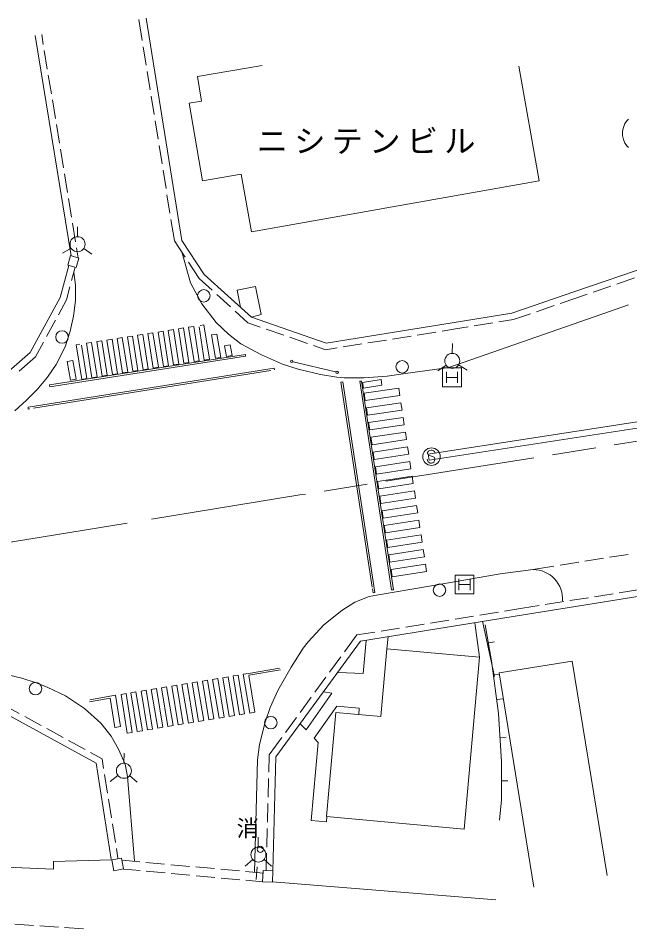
# Model space of a CAD drawing. Units: millimetres at full size, sheet at 1:1000; details may follow other scales. Extents: x 40000 to 680000, y 20000 to 380000.
# Drawn here: x 405240 to 454147, y 239429 to 312317 of the extents above; entities that cross this region are included whole.
import ezdxf
from ezdxf.enums import TextEntityAlignment as Align

# ---------------------------------------------------------------- set-up
doc = ezdxf.new("R2010")
doc.units = ezdxf.units.MM
doc.header["$LTSCALE"] = 1000
doc.linetypes.add('CHAIN', pattern=[18.5, 12, -1.5, 3.5, -1.5])
for name, color, linetype, lineweight in [('M-BGD', 7, 'Continuous', 13), ('M-BMK', 2, 'CHAIN', 13), ('M-STR-STRC', 7, 'Continuous', 13)]:
    doc.layers.add(name, color=color, linetype=linetype, lineweight=lineweight)
doc.styles.add('ＭＳ ゴシック', font='')
doc.styles.get('ＭＳ ゴシック').set_extended_font_data('MS Gothic')

msp = doc.modelspace()

# ---------------------------------------------------------------- linework, layer by layer
at = {"layer": 'M-BGD'}
for p, q in [((415158, 310526), (414885, 312224)), ((418333, 294520), (415478, 312317)), ((409470, 293297), (406591, 310921)), ((407244, 310213), (407115, 311004)), ((415474, 308551), (415237, 310032)), ((407566, 308239), (407325, 309720)), ((419570, 307649), (424738, 308535)), ((446906, 299304), (445276, 308467)), ((407889, 306265), (407647, 307746)), ((415791, 306577), (415554, 308058)), ((419908, 305678), (419570, 307649)), ((408211, 304292), (407969, 305772)), ((416108, 304602), (415870, 306083)), ((418923, 305509), (419908, 305678)), ((419988, 299299), (418923, 305509)), ((416425, 302627), (416187, 304108)), ((453937, 304121), (453757, 303881)), ((454057, 304241), (453937, 304121)), ((408534, 302318), (408292, 303798)), ((453637, 303581), (453577, 303281)), ((453577, 303281), (453577, 302921)), ((453757, 303881), (453637, 303581)), ((453577, 302921), (453637, 302621)), ((453637, 302621), (453757, 302321)), ((408856, 300344), (408614, 301824)), ((416741, 300652), (416504, 302133)), ((453757, 302321), (453937, 302081)), ((453937, 302081), (454057, 301961)), ((409179, 298370), (408937, 299851)), ((417058, 298678), (416821, 300159)), ((419988, 299299), (423079, 299830)), ((423901, 295211), (423079, 299830)), ((423901, 295211), (446906, 299304)), ((417375, 296703), (417137, 298184)), ((409501, 296396), (409259, 297877)), ((417727, 294511), (417454, 296209)), ((409823, 294422), (409582, 295903)), ((409981, 294828), (409977, 295628)), ((418584, 293195), (417724, 294499)), ((420117, 291815), (418333, 294520)), ((409472, 293917), (408788, 293501)), ((410033, 293139), (409904, 293929)), ((410475, 293884), (411131, 293425)), ((409421, 293311), (409205, 292547)), ((410092, 293122), (409421, 293311)), ((409876, 292358), (410092, 293122)), ((418311, 293609), (419023, 291133)), ((409275, 292512), (408598, 289960)), ((409205, 292547), (409876, 292358)), ((409787, 292377), (409505, 291312)), ((419719, 291474), (418859, 292778)), ((455700, 292476), (449757, 290435)), ((409810, 290977), (409677, 291962)), ((423882, 288397), (420117, 291815)), ((409377, 290828), (409094, 289764)), ((409830, 289724), (409810, 290977)), ((419023, 291133), (419910, 289464)), ((420739, 290548), (419719, 291474)), ((424217, 290839), (422751, 290551)), ((424663, 288596), (424217, 290839)), ((452640, 290875), (451221, 290388)), ((454532, 291525), (453113, 291038)), ((422220, 289203), (421110, 290212)), ((423024, 289176), (422751, 290551)), ((449756, 290435), (444725, 288700)), ((450748, 290226), (449926, 289943)), ((408598, 289960), (406207, 285546)), ((409094, 289764), (408456, 288585)), ((409656, 288479), (409830, 289724)), ((419910, 289464), (421074, 287960)), ((449926, 289943), (448571, 289476)), ((452539, 288846), (454036, 289367)), ((423611, 287941), (422590, 288867)), ((439666, 284367), (452539, 288846)), ((444725, 288700), (439956, 287930)), ((446207, 288661), (444852, 288193)), ((448098, 289313), (446680, 288824)), ((408218, 288146), (407503, 286827)), ((409402, 287258), (409656, 288479)), ((421074, 287960), (422046, 287022)), ((424596, 287599), (423611, 287941)), ((424663, 288596), (423882, 288397)), ((429877, 286312), (423882, 288397)), ((439956, 287930), (429877, 286312)), ((443186, 287925), (441705, 287686)), ((444852, 288193), (443679, 288004)), ((408993, 286015), (409402, 287258)), ((426485, 286942), (425068, 287434)), ((438637, 287192), (437156, 286954)), ((440038, 287417), (439131, 287271)), ((441211, 287606), (440038, 287417)), ((422046, 287022), (423051, 286264)), ((428374, 286285), (426957, 286777)), ((434688, 286558), (433207, 286320)), ((436662, 286875), (435181, 286637)), ((407265, 286387), (406627, 285209)), ((408278, 284608), (408993, 286015)), ((423051, 286264), (424696, 285370)), ((429830, 285778), (428846, 286121)), ((430738, 285924), (429830, 285778)), ((432713, 286241), (431232, 286003)), ((439954, 285489), (439958, 286289)), ((406207, 285546), (401877, 281801)), ((406627, 285209), (405314, 284073)), ((424696, 285370), (426387, 284630)), ((407575, 283576), (408278, 284608)), ((426387, 284630), (427615, 284234)), ((436025, 283843), (439666, 284367)), ((439457, 284550), (438797, 284098)), ((440457, 284565), (441130, 284134)), ((406782, 282633), (407575, 283576)), ((427615, 284234), (429422, 283809)), ((429422, 283809), (430732, 283584)), ((430732, 283584), (431307, 283532)), ((431307, 283532), (432905, 283538)), ((432905, 283538), (434746, 283661)), ((434746, 283661), (436025, 283843)), ((405913, 281743), (406782, 282633)), ((404975, 280880), (405913, 281743)), ((438028, 277433), (461913, 281120)), ((438104, 276939), (461990, 280626)), ((438104, 276939), (438028, 277433)), ((480390, 270158), (445655, 264548)), ((450555, 268848), (452037, 269085)), ((452530, 269164), (454011, 269402)), ((446426, 268186), (448087, 268452)), ((448581, 268531), (450062, 268769)), ((443794, 267846), (437971, 266822)), ((446426, 268186), (443794, 267846)), ((437971, 266822), (433891, 266144)), ((433891, 266144), (433313, 266038)), ((435252, 266571), (435104, 266548)), ((452818, 266252), (451337, 266012)), ((454792, 266571), (453311, 266331)), ((432153, 265569), (431113, 264899)), ((433313, 266038), (432153, 265569)), ((448869, 265614), (447388, 265375)), ((450843, 265933), (449362, 265694)), ((431113, 264899), (429679, 263763)), ((442155, 264533), (443636, 264770)), ((444130, 264850), (445569, 265081)), ((446894, 265295), (445569, 265081)), ((432623, 262465), (445655, 264548)), ((438205, 263898), (439687, 264136)), ((440180, 264216), (441661, 264453)), ((441756, 263920), (442137, 261175)), ((442361, 264041), (443342, 259625)), ((429679, 263763), (428435, 262397)), ((432324, 262954), (433762, 263185)), ((434256, 263264), (435737, 263502)), ((436231, 263581), (437712, 263819)), ((443085, 260883), (442570, 263754)), ((425839, 253186), (432623, 262465)), ((428435, 262397), (428035, 261900)), ((431327, 261591), (432324, 262954)), ((433064, 262516), (432827, 259872)), ((434726, 261846), (434813, 262817)), ((442827, 262318), (443320, 262406)), ((428035, 261900), (427060, 260358)), ((434240, 256430), (434726, 261846)), ((434726, 261846), (442137, 261175)), ((430146, 259976), (431032, 261187)), ((442137, 261175), (440891, 247412)), ((427060, 260358), (426003, 258515)), ((443637, 256649), (443085, 260883)), ((449552, 260855), (443694, 259904)), ((452338, 243702), (449552, 260855)), ((403301, 260029), (405523, 259498)), ((405523, 259498), (406687, 259122)), ((428966, 258361), (429851, 259572)), ((432827, 259872), (430821, 259948)), ((443232, 259758), (443728, 259822)), ((443694, 259904), (446480, 242750)), ((406687, 259122), (407555, 258774)), ((407555, 258774), (409016, 258068)), ((409016, 258068), (410535, 257074)), ((426003, 258515), (425385, 257135)), ((430327, 258280), (428278, 255345)), ((429653, 258394), (430327, 258280)), ((411465, 252688), (402549, 257574)), ((405323, 256658), (404008, 257379)), ((427786, 256747), (428671, 257958)), ((443490, 257774), (443986, 257839)), ((410535, 257074), (411840, 255876)), ((425385, 257135), (424994, 255959)), ((428911, 254694), (430713, 257239)), ((430652, 256747), (429892, 248416)), ((430652, 256747), (434240, 256430)), ((430713, 257239), (432517, 257081)), ((432517, 257081), (432474, 256586)), ((443877, 252803), (443637, 256649)), ((407077, 255697), (405762, 256417)), ((411840, 255876), (412684, 254845)), ((424994, 255959), (424541, 254181)), ((426605, 255132), (427491, 256343)), ((408831, 254735), (407516, 255456)), ((428278, 255345), (427799, 255836)), ((410585, 253774), (409269, 254495)), ((412684, 254845), (413256, 253820)), ((425313, 253365), (426310, 254729)), ((429217, 254347), (428911, 254694)), ((443757, 254726), (444256, 254757)), ((413256, 253820), (413795, 252595)), ((424541, 254181), (424382, 252957)), ((429217, 254347), (428666, 248098)), ((411948, 253027), (411023, 253534)), ((412068, 252270), (411948, 253027)), ((413694, 252676), (413699, 253476)), ((424382, 252957), (424132, 243952)), ((425277, 251969), (425313, 253365)), ((425602, 244055), (425839, 253186)), ((412683, 245010), (411465, 252688)), ((413795, 252595), (413989, 251608)), ((443895, 249748), (443877, 252803)), ((412381, 250295), (412146, 251776)), ((413215, 251709), (412583, 251219)), ((413989, 251608), (414551, 244842)), ((414148, 251688), (414758, 251171)), ((425225, 249970), (425264, 251469)), ((443886, 251275), (444386, 251278)), ((412695, 248320), (412460, 249801)), ((425173, 247970), (425212, 249470)), ((443729, 248119), (443895, 249748)), ((413008, 246344), (412773, 247826)), ((428666, 248098), (429886, 247990)), ((429886, 247990), (429924, 248413)), ((429892, 248416), (440891, 247412)), ((425121, 245971), (425160, 247470)), ((424435, 245971), (424420, 246771)), ((413207, 245093), (413087, 245851)), ((385702, 245090), (408048, 244209)), ((408065, 244804), (412721, 244944)), ((413501, 245083), (412721, 244944)), ((412721, 244944), (412875, 244079)), ((413655, 244218), (413501, 245083)), ((413530, 244917), (414956, 244788)), ((423994, 244976), (423392, 244450)), ((424899, 244977), (425502, 244451)), ((425072, 244075), (425108, 245471)), ((408048, 244209), (408065, 244804)), ((412875, 244079), (413655, 244218)), ((413653, 244203), (414986, 244082)), ((415454, 244742), (416948, 244606)), ((417446, 244561), (418940, 244425)), ((419438, 244379), (420932, 244243)), ((421430, 244198), (422923, 244062)), ((424360, 244375), (424274, 243378)), ((415484, 244037), (416978, 243901)), ((417476, 243855), (418970, 243719)), ((419467, 243674), (420961, 243538)), ((421459, 243492), (422953, 243356)), ((423421, 244017), (424847, 243887)), ((424784, 243190), (424817, 244084)), ((424817, 244084), (425610, 244055)), ((425610, 244055), (425576, 243160)), ((423451, 243311), (424784, 243190)), ((425576, 243160), (424784, 243190)), ((425577, 243184), (443435, 241744)), ((404962, 239806), (406458, 239703)), ((406957, 239669), (408454, 239566)), ((408953, 239532), (410449, 239429))]:
    msp.add_line(p, q, dxfattribs=at)
for centre, radius in [((409984, 294229), 600), ((420082, 290100), 500), ((408746, 286795), 500), ((439952, 284889), 600), ((435948, 284417), 500), ((438936, 266537), 500), ((406620, 258650), 500), ((425442, 255924), 500), ((413690, 252076), 600), ((424447, 245371), 600), ((424610, 245793), 250)]:
    msp.add_circle(centre, radius, dxfattribs=at)
msp.add_arc((446417, 265836), 2350, 355.93968, 89.77236, dxfattribs=at)
at = {"layer": 'M-BMK'}
for p, q in [((483025, 282956), (427750, 274154)), ((427750, 274154), (414753, 272031)), ((413944, 271899), (385737, 267291))]:
    msp.add_line(p, q, dxfattribs=at)
at = {"layer": 'M-STR-STRC'}
for p, q in [((416827, 287264), (416418, 287199)), ((416418, 287199), (416853, 284440)), ((417262, 284504), (416827, 287264)), ((417235, 287328), (417644, 287393)), ((417670, 284569), (417235, 287328)), ((417644, 287393), (418079, 284633)), ((418460, 287522), (418052, 287457)), ((418052, 287457), (418487, 284698)), ((418896, 284762), (418460, 287522)), ((418869, 287586), (419277, 287650)), ((419304, 284826), (418869, 287586)), ((419277, 287650), (419713, 284891)), ((420121, 284955), (419702, 287612)), ((419799, 287733), (420094, 287779)), ((420094, 287779), (420529, 285020)), ((411517, 286426), (411925, 286491)), ((411925, 286491), (412360, 283731)), ((412334, 286555), (412742, 286620)), ((412769, 283796), (412334, 286555)), ((412742, 286620), (413177, 283860)), ((413559, 286748), (413151, 286684)), ((413151, 286684), (413586, 283925)), ((413994, 283989), (413559, 286748)), ((413967, 286813), (414376, 286877)), ((414403, 284053), (413967, 286813)), ((414376, 286877), (414811, 284118)), ((415193, 287006), (414784, 286942)), ((414784, 286942), (415220, 284182)), ((415628, 284247), (415193, 287006)), ((415601, 287071), (416010, 287135)), ((416036, 284311), (415601, 287071)), ((416010, 287135), (416445, 284375)), ((420700, 286961), (421131, 287036)), ((421023, 285096), (420700, 286961)), ((421131, 287036), (421454, 285171)), ((410178, 286215), (409883, 286169)), ((409883, 286169), (410315, 283409)), ((410727, 283473), (410309, 286135)), ((410700, 286298), (411108, 286362)), ((411135, 283538), (410700, 286298)), ((411108, 286362), (411543, 283602)), ((411952, 283667), (411517, 286426)), ((421741, 286097), (422190, 286174)), ((421892, 285228), (421741, 286097)), ((422190, 286174), (422341, 285306)), ((407749, 282958), (423402, 285411)), ((407773, 282810), (423426, 285263)), ((420529, 285020), (420121, 284955)), ((421454, 285171), (421023, 285096)), ((422341, 285306), (421892, 285228)), ((423402, 285411), (423426, 285263)), ((425720, 284312), (406037, 281178)), ((409159, 284833), (409606, 284913)), ((409424, 283351), (409159, 284833)), ((409606, 284913), (409871, 283431)), ((416445, 284375), (416036, 284311)), ((416853, 284440), (417262, 284504)), ((418079, 284633), (417670, 284569)), ((418487, 284698), (418896, 284762)), ((419713, 284891), (419304, 284826)), ((425720, 284312), (425744, 284164)), ((427233, 284823), (430619, 283999)), ((439179, 282818), (439179, 284318)), ((439179, 284318), (440679, 284318)), ((440679, 284318), (440679, 282818)), ((425440, 284115), (406457, 281093)), ((411543, 283602), (411135, 283538)), ((412360, 283731), (411952, 283667)), ((413177, 283860), (412769, 283796)), ((413586, 283925), (413994, 283989)), ((414811, 284118), (414403, 284053)), ((415220, 284182), (415628, 284247)), ((439479, 284018), (439479, 283118)), ((439479, 283568), (440379, 283568)), ((440379, 284018), (440379, 283118)), ((407749, 282958), (407773, 282810)), ((409871, 283431), (409424, 283351)), ((410315, 283409), (410727, 283473)), ((431189, 283201), (431040, 283178)), ((431040, 283178), (433545, 266781)), ((431189, 283201), (433763, 266343)), ((432701, 283273), (432553, 283251)), ((432553, 283251), (435104, 266548)), ((432701, 283273), (435252, 266571)), ((432777, 283154), (434254, 283388)), ((432848, 282707), (432777, 283154)), ((434325, 282941), (432848, 282707)), ((434254, 283388), (434325, 282941)), ((440679, 282818), (439179, 282818)), ((432907, 282295), (435665, 282715)), ((432996, 281707), (432907, 282295)), ((435755, 282127), (432996, 281707)), ((435665, 282715), (435755, 282127)), ((435844, 281539), (433086, 281119)), ((435934, 280952), (435844, 281539)), ((406041, 281027), (406037, 281178)), ((406176, 281048), (406041, 281027)), ((433086, 281119), (433175, 280532)), ((433175, 280532), (435934, 280952)), ((433265, 279944), (436023, 280364)), ((433354, 279356), (433265, 279944)), ((436023, 280364), (436113, 279776)), ((436113, 279776), (433354, 279356)), ((433444, 278768), (436202, 279188)), ((436202, 279188), (436292, 278600)), ((433533, 278180), (433444, 278768)), ((436292, 278600), (433533, 278180)), ((433623, 277592), (436381, 278012)), ((436381, 278012), (436471, 277425)), ((438152, 277724), (438060, 277659)), ((438268, 277748), (438152, 277724)), ((438349, 277736), (438268, 277748)), ((438450, 277686), (438349, 277736)), ((433712, 277005), (433623, 277592)), ((436471, 277425), (433712, 277005)), ((437961, 276940), (437933, 277017)), ((437970, 277562), (437959, 277483)), ((437959, 277483), (438019, 277355)), ((438060, 277659), (437970, 277562)), ((438019, 277355), (438125, 277304)), ((438125, 277304), (438497, 277172)), ((438527, 277634), (438450, 277686)), ((438497, 277172), (438553, 277051)), ((438551, 277555), (438527, 277634)), ((438553, 277051), (438533, 276892)), ((436560, 276837), (433802, 276417)), ((433802, 276417), (433891, 275829)), ((433891, 275829), (436650, 276249)), ((436650, 276249), (436560, 276837)), ((438020, 276816), (437961, 276940)), ((438092, 276765), (438020, 276816)), ((438194, 276712), (438092, 276765)), ((438278, 276700), (438194, 276712)), ((438396, 276720), (438278, 276700)), ((438483, 276788), (438396, 276720)), ((438533, 276892), (438483, 276788)), ((433981, 275241), (436739, 275661)), ((436739, 275661), (436829, 275073)), ((434070, 274653), (433981, 275241)), ((436829, 275073), (434070, 274653)), ((436918, 274485), (434160, 274065)), ((434160, 274065), (434249, 273478)), ((437008, 273898), (436918, 274485)), ((434249, 273478), (437008, 273898)), ((434339, 272890), (437097, 273310)), ((434428, 272302), (434339, 272890)), ((437187, 272722), (434428, 272302)), ((437097, 273310), (437187, 272722)), ((437276, 272134), (434518, 271714)), ((437366, 271546), (437276, 272134)), ((434518, 271714), (434607, 271126)), ((434607, 271126), (437366, 271546)), ((437455, 270958), (434697, 270539)), ((434697, 270539), (434786, 269951)), ((437545, 270371), (437455, 270958)), ((434786, 269951), (437545, 270371)), ((434876, 269363), (437634, 269783)), ((437634, 269783), (437724, 269195)), ((434965, 268775), (434876, 269363)), ((437724, 269195), (434965, 268775)), ((435053, 268187), (437811, 268615)), ((437811, 268615), (437902, 268027)), ((435144, 267599), (435053, 268187)), ((437902, 268027), (435144, 267599)), ((440174, 267729), (441674, 267730)), ((440175, 266229), (440174, 267729)), ((441674, 267730), (441675, 266230)), ((440474, 267429), (440474, 266529)), ((440474, 266979), (441374, 266979)), ((441374, 267429), (441374, 266529)), ((433567, 266632), (433615, 266321)), ((433615, 266321), (433763, 266343)), ((441675, 266230), (440175, 266229)), ((426123, 260285), (423651, 259866)), ((422016, 259597), (421607, 259529)), ((421607, 259529), (422117, 256429)), ((422525, 256497), (422016, 259597)), ((422833, 259731), (422424, 259664)), ((422424, 259664), (422934, 256564)), ((423343, 256631), (422833, 259731)), ((423651, 259866), (423242, 259798)), ((423242, 259798), (423752, 256698)), ((424161, 256766), (423675, 259717)), ((426217, 260149), (423676, 259718)), ((417110, 258790), (416701, 258723)), ((417620, 255690), (417110, 258790)), ((417519, 258857), (417928, 258924)), ((418029, 255757), (417519, 258857)), ((417928, 258924), (418437, 255824)), ((418745, 259059), (418336, 258992)), ((418336, 258992), (418846, 255892)), ((419255, 255959), (418745, 259059)), ((419154, 259126), (419563, 259193)), ((419664, 256026), (419154, 259126)), ((419563, 259193), (420073, 256093)), ((420380, 259328), (419972, 259260)), ((419972, 259260), (420481, 256160)), ((420890, 256228), (420380, 259328)), ((420789, 259395), (421198, 259462)), ((421299, 256295), (420789, 259395)), ((421198, 259462), (421708, 256362)), ((410971, 257759), (412565, 258046)), ((412565, 258046), (413018, 258119)), ((413018, 258119), (413421, 255610)), ((413871, 258253), (413461, 258190)), ((413461, 258190), (413941, 255085)), ((414350, 255148), (413871, 258253)), ((414248, 258319), (414657, 258387)), ((414758, 255219), (414248, 258319)), ((414657, 258387), (415167, 255287)), ((415475, 258521), (415066, 258454)), ((415066, 258454), (415576, 255354)), ((415985, 255421), (415475, 258521)), ((415884, 258588), (416292, 258655)), ((416393, 255488), (415884, 258588)), ((416292, 258655), (416802, 255555)), ((416701, 258723), (417211, 255623)), ((410937, 257601), (412591, 257898)), ((412968, 255537), (412589, 257898)), ((422934, 256564), (423343, 256631)), ((423752, 256698), (424161, 256766)), ((418846, 255892), (419255, 255959)), ((420073, 256093), (419664, 256026)), ((420481, 256160), (420890, 256228)), ((421708, 256362), (421299, 256295)), ((422117, 256429), (422525, 256497)), ((413421, 255610), (412968, 255537)), ((413941, 255085), (414350, 255148)), ((415167, 255287), (414758, 255219)), ((415576, 255354), (415985, 255421)), ((416802, 255555), (416393, 255488)), ((417211, 255623), (417620, 255690)), ((418437, 255824), (418029, 255757))]:
    msp.add_line(p, q, dxfattribs=at)
for centre, radius in [((427112, 284852), 100), ((430740, 283969), 100), ((438291, 277222), 700)]:
    msp.add_circle(centre, radius, dxfattribs=at)

# ---------------------------------------------------------------- texts
at = {"layer": 'M-BGD', "style": 'ＭＳ ゴシック'}
msp.add_text('消', height=1320, dxfattribs=at).set_placement((422706, 246430), align=Align.BOTTOM_LEFT)
at = {"layer": 'M-BGD', "insert": (424306, 301451), "char_height": 1833, "attachment_point": 7, "style": 'ＭＳ ゴシック'}
msp.add_mtext('\\T1.2;ニシテンビル', dxfattribs=at)

doc.saveas('drawing.dxf')
